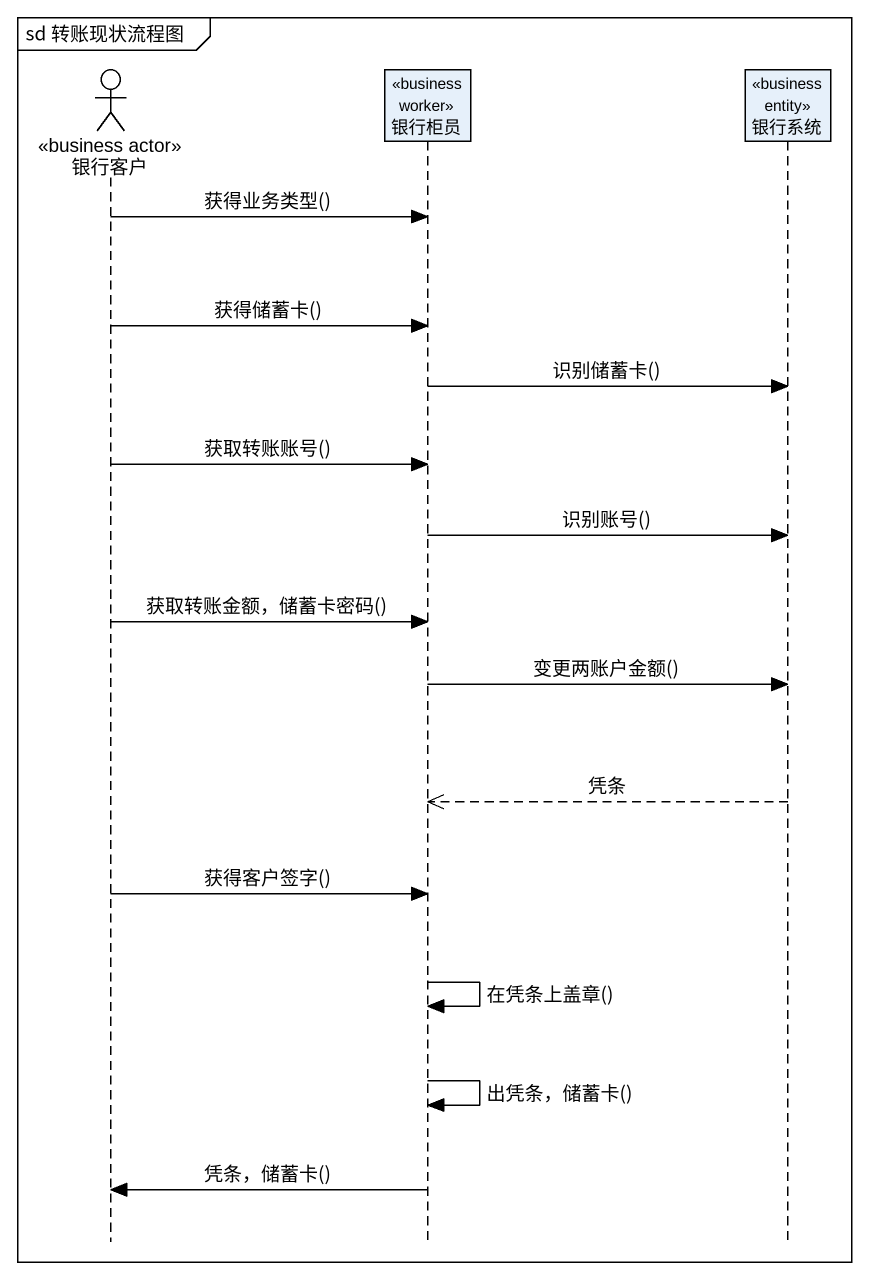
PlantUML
@startuml
mainframe sd 转账现状流程图
hide footbox
actor 银行客户 <<business actor>>
participant 银行柜员 <<business worker>>
participant 银行系统 <<business entity>>

银行客户 -> 银行柜员 : 获得业务类型()
银行客户 -> 银行柜员 : 获得储蓄卡()
银行柜员 -> 银行系统 : 识别储蓄卡()
银行客户 -> 银行柜员 : 获取转账账号()
银行柜员 -> 银行系统 : 识别账号()
银行客户 -> 银行柜员 : 获取转账金额，储蓄卡密码()
银行柜员 -> 银行系统 : 变更两账户金额()
银行系统 -->> 银行柜员 : 凭条
银行客户 -> 银行柜员 : 获得客户签字()
银行柜员 -> 银行柜员 : 在凭条上盖章()
银行柜员 -> 银行柜员 : 出凭条，储蓄卡()
银行柜员 -> 银行客户 : 凭条，储蓄卡()
@enduml
